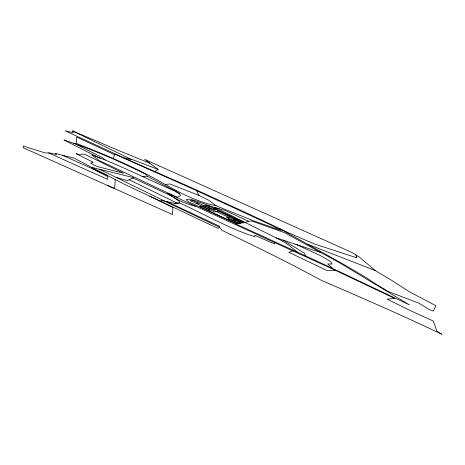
<?xml version="1.0" encoding="UTF-8"?>
<svg xmlns="http://www.w3.org/2000/svg" width="465" height="465" viewBox="0 0 465 465"><rect width="100%" height="100%" fill="white"/><g stroke="black" fill="none" stroke-linecap="round" stroke-linejoin="round"><path stroke-width="0.7" d="M166.15 201.299L219.236 226.124L219.637 227.315L217.829 228.338L160.919 201.432L160.931 200.339L174.735 203.321L179.583 203.002C204.681 214.063 228.553 228.495 254.826 236.708L254.837 235.36L274.397 243.858L274.856 242.713L167.412 193.242C175.689 199.613 185.39 203.629 195.451 206.239M115.21 179.496L114.692 188.465L107.624 185.529M113.355 158.321L114.82 154.153L196.608 190.667L270.479 224.746L281.325 230.553L253.838 220.922L216.149 205.797C198.078 202.048 181.118 193.696 165.197 184.373C136.809 168.086 106.671 155.188 76.202 143.365L76.649 137.065L114.628 154.706M154.659 171.69L158.123 169.423L144.627 159.35L347.547 250.496L355.847 254.506L356.777 257.813L314.52 244.009L289.451 233.227L247.345 213.296L189.406 186.756L123.841 157.862L65.013 130.764L73.394 132.798L72.592 130.944L119.209 150.747L149.771 163.203M99.429 169.272L133.664 177.677L127.207 180.571L116.25 177.432L99.429 169.272L91.611 167.324L74.063 158.123L55.091 153.444L56.474 154.229A40.414 3.662 24.3 0 1 53.301 153.828L50.214 153.008L44.966 152.898L23.25 145.981L23.279 147.765L172.503 214.557L172.91 207.547L149.852 196.207M248.397 221.201L244.945 222.526L235.854 223.921L325.082 264.858L409.473 304.883L338.991 262.463L284.621 232.68L251.687 220.997L248.397 221.201L225.508 210.581L214.847 207.367L281.738 240.69L288.765 245.02L297.222 252.042M335.899 270.572L292.909 250.92L288.812 252.239L326.604 270.345L335.899 270.572L394.913 298.536L387.095 299.082L410.944 310.899L433.386 321.083L436.757 330.999L441.75 334.236C402.051 315.253 361.671 297.734 321.274 280.302C288.655 262.586 255.308 246.241 221.828 230.233L219.637 227.315L163.703 200.671L116.25 177.432M196.189 203.397L198.392 203.066M208.314 209.064L210.517 208.727M207.872 210.383L210.006 210.058L201.886 206.268M215.551 209.209L213.528 209.517L205.408 205.728M227.28 219.445L229.414 219.114L237.534 222.909M233.86 218.434L232.936 218.579L241.056 222.369M232.57 220.387L234.773 220.05M142.087 176.502L147.225 176.183L175.561 191.301L179.269 193.481L180.594 195.527L177.293 197.236L163.174 190.79L99.155 160.512L91.838 154.984C120.505 165.197 147.486 179.548 175.561 191.301L179.385 193.667M165.197 184.373L169.987 184.012L198.968 195.387L208.57 200.153L216.149 205.797M174.735 203.321L179.583 203.002L179.356 201.409L174.067 197.579M123.841 157.862L133.519 159.989L158.123 169.423M276.134 237.871L320.135 252.326M147.225 176.183L146.649 174.794C119.958 161.291 92.361 149.399 63.961 140L100.196 158.362M207.128 205.46L209.256 206.204M217.858 208.878L198.247 201.676L189.999 199.148L186.035 199.636L189.185 202.106L236.406 223.834M307.731 244.265L375.278 270.572L392.042 280.575L409.822 292.037L435.932 305.691L433.374 311.102L429.044 309.399L418.919 303.186L388.461 291.59L374.488 283.226L367.036 278.146L344.315 264.725L279.326 228.489M62.531 155.281L107.287 175.41M48.563 152.915L107.63 179.351L107.787 176.578L92.18 168.528M274.856 242.713L292.909 250.92M295.845 244.247L321.071 255.924L330.592 261.516L332.132 264.103L327.715 263.882L332.661 268.41M171.974 196.213L132.973 177.973M228.606 217.231L192.324 200.235L190.127 200.566L214.382 211.895L218.678 211.232L230.809 216.899L226.507 217.556L238.638 223.217L240.841 222.88L228.71 217.219M160.919 201.432L125.474 184.797L91.611 167.324M72.592 130.944L131.781 159.611M129.014 179.693L177.235 203.153M73.633 143.046L102.166 157.53L105.317 159.96M213.633 208.244L241.527 222.299M282.993 240.016L304.209 253.07L305.54 255.849M375.278 270.572L359.149 256.913L356.004 255.116L356.777 257.813M196.608 190.667L198.968 195.387M93.029 162.192L90.692 163.244L96.941 166.447L123.58 173.282L84.56 154.177L78.568 154.357L76.057 153.671L93.029 162.192M207.495 205.408L199.752 206.594L235.4 223.235L243.189 222.043L207.495 205.408"/></g></svg>
